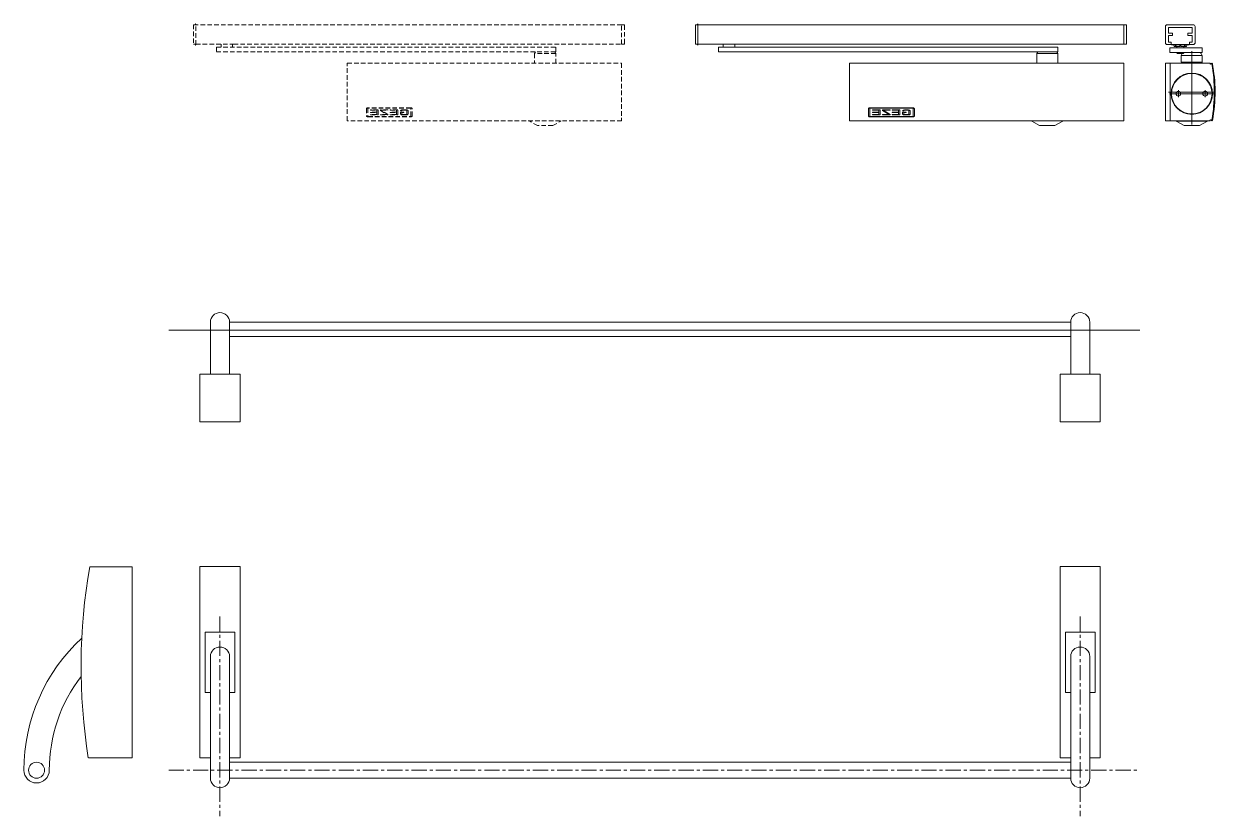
# Model space of a CAD drawing. Header units: millimetres. Extents: x 1459 to 16731, y 971 to 8404.
# Drawn here: x 4800 to 6047, y 971 to 1799 of the extents above; entities that cross this region are included whole.
import ezdxf

# ---------------------------------------------------------------- set-up
doc = ezdxf.new("R2010")
doc.units = ezdxf.units.MM
doc.header["$LTSCALE"] = 0.5
doc.linetypes.add('AXES', pattern=[50.8, 31.75, -6.35, 6.35, -6.35])
doc.linetypes.add('CACHE', pattern=[9.525, 6.35, -3.175])
doc.layers.get('0').update_dxf_attribs({"lineweight": 20})
for name, color, linetype, lineweight in [('Cotation', 1, 'Continuous', 20), ('Quincaillerie', 150, 'Continuous', 20), ("Traits d'axes", 1, 'AXES', 20)]:
    doc.layers.add(name, color=color, linetype=linetype, lineweight=lineweight)

# ---------------------------------------------------------------- blocks, each defined once
blk = doc.blocks.new('FERME PORTE TS5000 VUE INT')
at = {"layer": 'Quincaillerie', "ltscale": 0.5}
for p, q in [((-445.5, 100.3), (-448, 100.3)), ((-448, 100.3), (-448, 80)), ((-445.5, 79.5), (-445.5, 100.7)), ((0, 100.3), (-445.5, 100.3)), ((0, 100.3), (2.5, 100.3)), ((0, 80), (0, 100.3)), ((3, 99.8), (3, 80.5)), ((-448, 80), (-445.5, 80)), ((-445.5, 80), (-406, 80)), ((-424, 77), (-424, 72)), ((-419, 77), (-419, 80)), ((-407, 77), (-407, 80)), ((-69, 72), (-69, 77)), ((2.5, 80), (0, 80)), ((-91, 70.2), (-90, 72)), ((-69, 70.2), (-91, 70.2)), ((-91, 70.2), (-91, 60)), ((-70, 72), (-69, 70.2)), ((-69, 60), (-69, 70.2)), ((-287, 0), (-287, 60)), ((0, 60), (0, 0)), ((-267, 12.7), (-267, 4.8)), ((-265.6, 12.8), (-265.6, 4.7)), ((-220.8, 13.5), (-265.2, 13.5)), ((-220.8, 13.2), (-265.2, 13.2)), ((-220.4, 4.7), (-220.4, 12.8)), ((-219, 12.6), (-219, 12.7)), ((-219, 4.8), (-219, 12.6)), ((0, 0), (-287, 0)), ((-265.2, 4.3), (-220.8, 4.3)), ((-265.2, 4), (-220.8, 4)), ((-262.7, 11.2), (-262.7, 10.9)), ((-254.7, 11.2), (-262.7, 11.2)), ((-262.7, 10.9), (-256.1, 10.9)), ((-262.7, 8.8), (-262.7, 8.5)), ((-256.1, 8.8), (-262.7, 8.8)), ((-262.7, 8.5), (-256.1, 8.5)), ((-262.7, 6.4), (-262.7, 6.1)), ((-256.1, 6.4), (-262.7, 6.4)), ((-262.7, 6.1), (-254.7, 6.1)), ((-256.1, 10.9), (-256.1, 8.8)), ((-256.1, 8.5), (-256.1, 6.4)), ((-254.7, 6.1), (-254.7, 11.2)), ((-252.4, 11.2), (-252.4, 10.7)), ((-244.5, 11.2), (-252.4, 11.2)), ((-252.4, 10.7), (-245.3, 6.4)), ((-252.4, 6.4), (-252.4, 6.1)), ((-245.3, 6.4), (-252.4, 6.4)), ((-252.4, 6.1), (-244.5, 6.1)), ((-251.6, 10.9), (-244.5, 10.9)), ((-244.5, 6.6), (-251.6, 10.9)), ((-244.5, 10.9), (-244.5, 11.2)), ((-244.5, 6.1), (-244.5, 6.6)), ((-242.2, 11.2), (-242.2, 10.9)), ((-234.2, 11.2), (-242.2, 11.2)), ((-242.2, 10.9), (-235.6, 10.9)), ((-242.2, 8.8), (-242.2, 8.5)), ((-235.6, 8.8), (-242.2, 8.8)), ((-242.2, 8.5), (-235.6, 8.5)), ((-242.2, 6.4), (-242.2, 6.1)), ((-235.6, 6.4), (-242.2, 6.4)), ((-242.2, 6.1), (-234.2, 6.1)), ((-235.6, 10.9), (-235.6, 8.8)), ((-235.6, 8.5), (-235.6, 6.4)), ((-234.2, 6.1), (-234.2, 11.2)), ((-231.3, 10.4), (-231.3, 10.3)), ((-231.3, 10.3), (-229.9, 10.3)), ((-231.3, 8.8), (-231.3, 6.9)), ((-227.7, 8.8), (-231.3, 8.8)), ((-229.9, 10.9), (-224.7, 10.9)), ((-229.9, 10.3), (-229.9, 10.9)), ((-229.9, 8.5), (-227.7, 8.5)), ((-229.9, 6.4), (-229.9, 8.5)), ((-224.7, 6.4), (-229.9, 6.4)), ((-225.1, 11.2), (-229.5, 11.2)), ((-229.5, 6.1), (-225.1, 6.1)), ((-227.7, 8.5), (-227.7, 8.8)), ((-224.7, 10.9), (-224.7, 6.4)), ((-223.3, 6.9), (-223.3, 10.4)), ((-96.2, -0.4), (-96.2, 0)), ((-63.7, -0.4), (-63.7, 0)), ((-88, -5.2), (-96.2, -0.4)), ((-72, -5.2), (-88, -5.2)), ((-72, -5.2), (-63.7, -0.4))]:
    blk.add_line(p, q, dxfattribs=at)
at = {"layer": 'Quincaillerie'}
for p, q in [((-424, 77), (-69, 77)), ((-406, 80), (0, 80)), ((-424, 72), (-69, 72)), ((-287, 60), (0, 60))]:
    blk.add_line(p, q, dxfattribs=at)
at = {"layer": 'Quincaillerie', "ltscale": 0.5}
for centre, radius, start, end in [((-446, 100.7), 0.5, 0, 90), ((2.5, 99.8), 0.5, 0, 90.0001), ((-446, 79.5), 0.5, 270, 0), ((2.5, 80.5), 0.5, 270.0156, 0), ((-265.2, 11.2), 2.34, 90, 139.3092), ((-265.2, 12.8), 0.385, 90, 180), ((-220.8, 11.2), 2.34, 42.4348, 90), ((-220.8, 12.8), 0.385, 360, 90), ((-265.2, 6.3), 2.34, 220.6908, 270), ((-265.2, 4.7), 0.385, 180, 270), ((-229.5, 8.9), 2.34, 90, 139.3092), ((-229.5, 8.4), 2.34, 220.6908, 270), ((-225.1, 8.9), 2.34, 40.6951, 90), ((-225.1, 8.4), 2.34, 270, 319.3049), ((-220.8, 6.3), 2.34, 270, 319.3135), ((-220.8, 4.7), 0.385, 270, 0)]:
    blk.add_arc(centre, radius, start, end, dxfattribs=at)
blk = doc.blocks.new('FERME PORTE TS5000 - COUPE')
at = {"layer": 'Quincaillerie'}
for p, q in [((2, 100.3), (29, 100.3)), ((0, 81.6), (0, 98.3)), ((3, 97), (3, 91.9)), ((3, 82.4), (3, 88.8)), ((27.7, 97.3), (3.3, 97.3)), ((3.3, 91.6), (7.2, 91.6)), ((3.3, 89.1), (7.2, 89.1)), ((7.5, 91.3), (7.5, 89.4)), ((23.5, 91.3), (23.5, 89.4)), ((27.7, 91.6), (23.8, 91.6)), ((27.7, 89.1), (23.8, 89.1)), ((28, 97), (28, 91.9)), ((28, 82.4), (28, 88.8)), ((31, 98.3), (31, 81.6)), ((29.1, 79.6), (1.9, 79.6)), ((29, 79.6), (2, 79.6)), ((5.7, 82.1), (3.3, 82.1)), ((38.5, 76.2), (4.5, 76.2)), ((4.5, 71.2), (4.5, 76.2)), ((6, 80.1), (6, 81.8)), ((6.2, 79.6), (6.2, 79.4)), ((6.2, 79.4), (24.8, 79.4)), ((8.9, 77.8), (8.3, 79.4)), ((9.4, 77.4), (15, 77.4)), ((10, 79.4), (10.6, 77.4)), ((10.8, 79.4), (11.3, 77.4)), ((11.8, 77.4), (11.8, 76.2)), ((15, 79.4), (15, 77.4)), ((16, 77.4), (16, 79.4)), ((16, 77.4), (21.6, 77.4)), ((19.2, 76.2), (19.2, 77.4)), ((19.7, 77.4), (20.2, 79.4)), ((20.4, 77.4), (21, 79.4)), ((22.7, 79.4), (22.1, 77.8)), ((24.8, 79.4), (24.8, 79.6)), ((25, 80.1), (25, 81.8)), ((25.3, 82.1), (27.7, 82.1)), ((38.5, 76.2), (38.5, 71.2)), ((38.5, 71.2), (4.5, 71.2)), ((12.5, 70.2), (11.5, 71.2)), ((18.5, 70.2), (12.5, 70.2)), ((17.6, 70.2), (16.5, 68.3)), ((16.5, 68.3), (16.5, 61.2)), ((38.5, 68.3), (16.5, 68.3)), ((17.9, 70.8), (17.6, 70.2)), ((19.5, 71.2), (18.5, 70.2)), ((27.5, 0), (27.5, 72.5)), ((37.1, 70.8), (38.5, 68.3)), ((38.5, 61.2), (38.5, 68.3)), ((0, 60), (0, 0)), ((5, 60), (0, 60)), ((46.6, 60), (5, 60)), ((5, 60), (5, 0)), ((38.5, 61.2), (16.5, 61.2)), ((16.5, 61.2), (17, 60.8)), ((17, 60.8), (38, 60.8)), ((17, 60.8), (17, 60)), ((38, 60.8), (38.5, 61.2)), ((38, 60), (38, 60.8)), ((48.4, 60.1), (46.9, 59.6)), ((46.9, 59.6), (47.1, 59.1)), ((48.2, 59.5), (46.9, 59.1)), ((47.1, 59.1), (48.5, 59.7)), ((51, 29.8), (3, 29.8)), ((5.9, 28.2), (4.2, 28.2)), ((11, 28.2), (5.9, 28.2)), ((39, 28.2), (11, 28.2)), ((13.5, 32), (13.5, 24.6)), ((50.8, 28.2), (39, 28.2)), ((41.5, 32), (41.5, 24.6)), ((5, 0), (0, 0)), ((5, 0), (46.6, 0)), ((11.2, -0.4), (11.2, 0)), ((27.5, 0), (27.5, -4)), ((43.8, -0.4), (43.8, 0)), ((48.2, 0.5), (46.9, 0.9)), ((47.1, 0.9), (46.9, 0.4)), ((46.9, 0.4), (48.4, -0.1)), ((48.5, 0.4), (47.1, 0.9)), ((11.2, -0.4), (43.8, -0.4)), ((19.5, -5.2), (11.2, -0.4)), ((35.5, -5.2), (19.5, -5.2)), ((35.5, -5.2), (43.8, -0.4))]:
    blk.add_line(p, q, dxfattribs=at)
for centre, radius in [((27.5, 28.2), 21.6), ((27.5, 28.2), 21.2), ((13.5, 28.2), 2.5), ((41.5, 28.2), 2.5)]:
    blk.add_circle(centre, radius, dxfattribs=at)
for centre, radius, start, end in [((2, 98.3), 2, 90, 180), ((29, 98.3), 2, 0, 90), ((3.3, 97), 0.3, 90, 180), ((3.3, 91.9), 0.3, 180, 270), ((3.3, 88.8), 0.3, 90, 180), ((7.2, 91.3), 0.3, 0, 90), ((7.2, 89.4), 0.3, 270, 0), ((23.8, 91.3), 0.3, 90, 180), ((23.8, 89.4), 0.3, 180, 270), ((27.7, 97), 0.3, 0, 90), ((27.7, 91.9), 0.3, 270, 0), ((27.7, 88.8), 0.3, 0, 90), ((1.9, 81.6), 2, 180, 270), ((2, 81.6), 2, 180, 270), ((3.3, 82.4), 0.3, 180, 270), ((5.5, 80.1), 0.5, 270, 0), ((5.7, 81.8), 0.3, 0, 90), ((9.4, 77.9), 0.5, 200, 270), ((21.6, 77.9), 0.5, 270, 340), ((25.3, 81.8), 0.3, 90, 180), ((25.5, 80.1), 0.5, 180, 270), ((27.7, 82.4), 0.3, 270, 0), ((29, 81.6), 2, 270, 0), ((29.1, 81.6), 2, 270, 0), ((18.8, 70.2), 1, 90, 150), ((36.2, 70.2), 1, 30, 90), ((36.2, 70.2), 1, 30, 90), ((-129.1, -4.5), 187.1, 19.8469, 20.1531), ((48.3, 59.2), 0.3, 9.3666, 110), ((48.5, 59.7), 0.5, 11.0275, 110), ((-103.6, 30), 155, 0, 11.0275), ((-129, 30), 180, 359.9204, 9.3666), ((-103.6, 30), 155.5, 0.3134, 11.0275), ((-103.6, 30), 155, 348.9725, 0), ((-129, 30), 180, 350.6334, 359.9204), ((-103.6, 30), 155.5, 348.9725, 0.3134), ((-129.1, 64.5), 187.1, 339.8469, 340.1531), ((48.3, 0.8), 0.3, 250, 350.6334), ((48.5, 0.4), 0.5, 250, 348.9725)]:
    blk.add_arc(centre, radius, start, end, dxfattribs=at)
blk = doc.blocks.new('FERME PORTE TS5000 - VUE EXT')
at = {"layer": 'Quincaillerie', "linetype": 'CACHE', "ltscale": 1.5}
for p, q in [((-445.5, 100.3), (-448, 100.3)), ((-448, 100.3), (-448, 80)), ((-445.5, 79.5), (-445.5, 100.7)), ((0, 100.3), (-445.5, 100.3)), ((0, 100.3), (2.5, 100.3)), ((0, 80), (0, 100.3)), ((3, 99.8), (3, 80.5)), ((-448, 80), (-445.5, 80)), ((-445.5, 80), (-406, 80)), ((-424, 77), (-69, 77)), ((-424, 77), (-424, 72)), ((-419, 77), (-419, 80)), ((-407, 77), (-407, 80)), ((-406, 80), (0, 80)), ((-69, 72), (-69, 77)), ((2.5, 80), (0, 80)), ((-424, 72), (-69, 72)), ((-91, 70.2), (-90, 72)), ((-69, 70.2), (-91, 70.2)), ((-91, 70.2), (-91, 60)), ((-70, 72), (-69, 70.2)), ((-69, 60), (-69, 70.2)), ((-287, 0), (-287, 60)), ((-287, 60), (0, 60)), ((0, 60), (0, 0)), ((-267, 12.7), (-267, 4.8)), ((-265.6, 12.8), (-265.6, 4.7)), ((-220.8, 13.5), (-265.2, 13.5)), ((-220.8, 13.2), (-265.2, 13.2)), ((-220.4, 4.7), (-220.4, 12.8)), ((-219, 12.6), (-219, 12.7)), ((-219, 4.8), (-219, 12.6)), ((0, 0), (-287, 0)), ((-265.2, 4.3), (-220.8, 4.3)), ((-265.2, 4), (-220.8, 4)), ((-262.7, 11.2), (-262.7, 10.9)), ((-254.7, 11.2), (-262.7, 11.2)), ((-262.7, 10.9), (-256.1, 10.9)), ((-262.7, 8.8), (-262.7, 8.5)), ((-256.1, 8.8), (-262.7, 8.8)), ((-262.7, 8.5), (-256.1, 8.5)), ((-262.7, 6.4), (-262.7, 6.1)), ((-256.1, 6.4), (-262.7, 6.4)), ((-262.7, 6.1), (-254.7, 6.1)), ((-256.1, 10.9), (-256.1, 8.8)), ((-256.1, 8.5), (-256.1, 6.4)), ((-254.7, 6.1), (-254.7, 11.2)), ((-252.4, 11.2), (-252.4, 10.7)), ((-244.5, 11.2), (-252.4, 11.2)), ((-252.4, 10.7), (-245.3, 6.4)), ((-252.4, 6.4), (-252.4, 6.1)), ((-245.3, 6.4), (-252.4, 6.4)), ((-252.4, 6.1), (-244.5, 6.1)), ((-251.6, 10.9), (-244.5, 10.9)), ((-244.5, 6.6), (-251.6, 10.9)), ((-244.5, 10.9), (-244.5, 11.2)), ((-244.5, 6.1), (-244.5, 6.6)), ((-242.2, 11.2), (-242.2, 10.9)), ((-234.2, 11.2), (-242.2, 11.2)), ((-242.2, 10.9), (-235.6, 10.9)), ((-242.2, 8.8), (-242.2, 8.5)), ((-235.6, 8.8), (-242.2, 8.8)), ((-242.2, 8.5), (-235.6, 8.5)), ((-242.2, 6.4), (-242.2, 6.1)), ((-235.6, 6.4), (-242.2, 6.4)), ((-242.2, 6.1), (-234.2, 6.1)), ((-235.6, 10.9), (-235.6, 8.8)), ((-235.6, 8.5), (-235.6, 6.4)), ((-234.2, 6.1), (-234.2, 11.2)), ((-231.3, 10.4), (-231.3, 10.3)), ((-231.3, 10.3), (-229.9, 10.3)), ((-231.3, 8.8), (-231.3, 6.9)), ((-227.7, 8.8), (-231.3, 8.8)), ((-229.9, 10.9), (-224.7, 10.9)), ((-229.9, 10.3), (-229.9, 10.9)), ((-229.9, 8.5), (-227.7, 8.5)), ((-229.9, 6.4), (-229.9, 8.5)), ((-224.7, 6.4), (-229.9, 6.4)), ((-225.1, 11.2), (-229.5, 11.2)), ((-229.5, 6.1), (-225.1, 6.1)), ((-227.7, 8.5), (-227.7, 8.8)), ((-224.7, 10.9), (-224.7, 6.4)), ((-223.3, 6.9), (-223.3, 10.4)), ((-96.2, -0.4), (-96.2, 0)), ((-63.7, -0.4), (-63.7, 0)), ((-88, -5.2), (-96.2, -0.4)), ((-72, -5.2), (-88, -5.2)), ((-72, -5.2), (-63.7, -0.4))]:
    blk.add_line(p, q, dxfattribs=at)
for centre, radius, start, end in [((-446, 100.7), 0.5, 0, 90), ((2.5, 99.8), 0.5, 0, 90.0001), ((-446, 79.5), 0.5, 270, 0), ((2.5, 80.5), 0.5, 270.0156, 0), ((-265.2, 11.2), 2.34, 90, 139.3092), ((-265.2, 12.8), 0.385, 90, 180), ((-220.8, 11.2), 2.34, 42.4348, 90), ((-220.8, 12.8), 0.385, 360, 90), ((-265.2, 6.3), 2.34, 220.6908, 270), ((-265.2, 4.7), 0.385, 180, 270), ((-229.5, 8.9), 2.34, 90, 139.3092), ((-229.5, 8.4), 2.34, 220.6908, 270), ((-225.1, 8.9), 2.34, 40.6951, 90), ((-225.1, 8.4), 2.34, 270, 319.3049), ((-220.8, 6.3), 2.34, 270, 319.3135), ((-220.8, 4.7), 0.385, 270, 0)]:
    blk.add_arc(centre, radius, start, end, dxfattribs=at)
blk = doc.blocks.new('JPM 89 VD')
at = {"layer": 'Quincaillerie'}
for p, q in [((-10, 104.2), (-10, 50)), ((890, 104.2), (10, 104.2)), ((10, 104.2), (10, 50)), ((890, 104.2), (890, 50)), ((910, 104.2), (910, 50)), ((-53.6, 95.9), (962.2, 95.9)), ((890, 89.2), (10, 89.2)), ((21, 50), (-21, 50)), ((-21, 50), (-21, 0)), ((21, 0), (21, 50)), ((921, 50), (879, 50)), ((879, 50), (879, 0)), ((921, 0), (921, 50)), ((-21, 0), (21, 0)), ((879, 0), (921, 0))]:
    blk.add_line(p, q, dxfattribs=at)
for centre in [(0, 104.2), (900, 104.2)]:
    blk.add_arc(centre, 10, 0, 180, dxfattribs=at)
blk = doc.blocks.new('JPM 89 VF')
for p, q in [((199.5, -113.1), (199.5, -240.2)), ((219.5, -113.1), (219.5, -240.2)), ((1099.5, -113.1), (1099.5, -240.2)), ((1119.5, -113.1), (1119.5, -240.2)), ((219.5, -223.6), (1099.5, -223.6)), ((219.5, -240.2), (1099.5, -240.2))]:
    blk.add_line(p, q)
for points in [[(219.5, -219), (230.5, -219), (230.5, -19), (188.5, -19), (188.5, -219), (199.5, -219)], [(1119.5, -219), (1130.5, -219), (1130.5, -19), (1088.5, -19), (1088.5, -219), (1099.5, -219)], [(199.5, -150.6), (194, -150.6), (194, -87.5), (225, -87.5), (225, -150.6), (219.5, -150.6)], [(1099.5, -150.6), (1094, -150.6), (1094, -87.5), (1125, -87.5), (1125, -150.6), (1119.5, -150.6)]]:
    blk.add_lwpolyline(points)
for centre, start, end in [((209.5, -113.1), 0, 180), ((1109.5, -113.1), 0, 180), ((209.5, -240.2), 180, 0), ((1109.5, -240.2), 180, 0)]:
    blk.add_arc(centre, 10, start, end)
at = {"layer": "Traits d'axes"}
for p, q in [((209.5, -71.2), (209.5, -279.9)), ((1109.5, -71.2), (1109.5, -279.9)), ((155.9, -231.9), (1171.6, -231.9))]:
    blk.add_line(p, q, dxfattribs=at)
blk = doc.blocks.new('JPM 89 VC')
for p, q in [((-44.4, 100), (0, 100)), ((0, -100), (0, 100)), ((0, -100), (-45.9, -100))]:
    blk.add_line(p, q)
blk.add_circle((-100.1, -112.8), 8.32)
for centre, radius, start, end in [((554.2, -4.6), 607.7, 170.0883, 189.0317), ((74.9, -113), 188.3, 132.6847, 179.947), ((74.9, -113), 161.7, 142.5405, 179.947), ((-100.1, -112.8), 13.3, 179.947, 359.947)]:
    blk.add_arc(centre, radius, start, end)

msp = doc.modelspace()

# ---------------------------------------------------------------- block references
at = {"layer": 'Cotation', "lineweight": 20}
for name, p in [('FERME PORTE TS5000 - VUE EXT', (5425.7, 1698)), ('FERME PORTE TS5000 VUE INT', (5951, 1698)), ('FERME PORTE TS5000 - COUPE', (5994.7, 1698))]:
    msp.add_blockref(name, p, dxfattribs=at)
at = {"layer": 'Quincaillerie', "lineweight": 20}
for name, p in [('JPM 89 VD', (5005.5, 1383.1)), ('JPM 89 VC', (4913.7, 1131.7)), ('JPM 89 VF', (4796, 1250.8))]:
    msp.add_blockref(name, p, dxfattribs=at)

doc.saveas('drawing.dxf')
